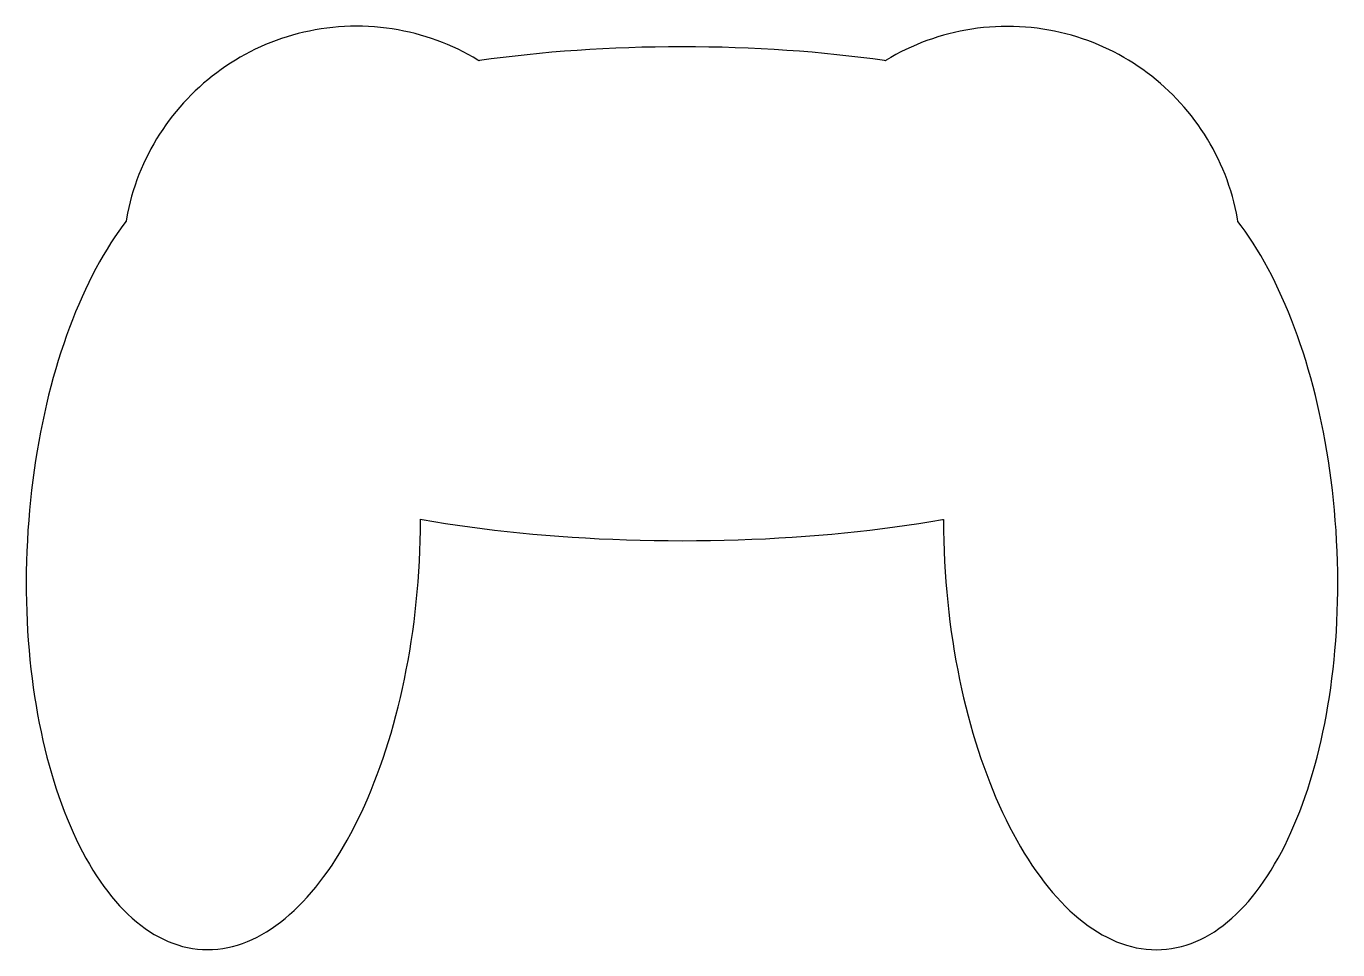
# Model space of a CAD drawing. Header units: millimetres. Extents: x 429.4 to 529.4, y 257.8 to 328.2.
import ezdxf

# ---------------------------------------------------------------- set-up
doc = ezdxf.new("R2010")
doc.units = ezdxf.units.MM
doc.layers.get('0').update_dxf_attribs({"linetype": 'CONTINUOUS', "true_color": 0xffffff})

msp = doc.modelspace()

# ---------------------------------------------------------------- linework, layer by layer
at = {"linetype": 'CONTINUOUS', "true_color": 0xffffff}
msp.add_lwpolyline([(515.955, 257.851), (516.34, 257.881), (516.722, 257.931), (517.101, 257.999), (517.475, 258.088), (517.846, 258.194), (518.213, 258.32), (518.577, 258.463), (518.936, 258.625), (519.291, 258.805), (519.641, 259.002), (519.987, 259.217), (520.329, 259.448), (520.666, 259.697), (520.998, 259.962), (521.326, 260.244), (521.649, 260.542), (521.967, 260.855), (522.279, 261.184), (522.586, 261.529), (522.889, 261.888), (523.185, 262.263), (523.476, 262.652), (523.762, 263.056), (524.041, 263.474), (524.315, 263.905), (524.583, 264.351), (524.845, 264.81), (525.1, 265.282), (525.35, 265.767), (525.593, 266.265), (525.829, 266.775), (526.059, 267.297), (526.283, 267.831), (526.499, 268.377), (526.709, 268.935), (526.911, 269.504), (527.107, 270.083), (527.295, 270.674), (527.476, 271.275), (527.649, 271.886), (527.815, 272.507), (527.973, 273.138), (528.124, 273.779), (528.267, 274.428), (528.401, 275.087), (528.528, 275.755), (528.647, 276.431), (528.757, 277.115), (528.859, 277.808), (528.952, 278.508), (529.037, 279.216), (529.114, 279.931), (529.181, 280.653), (529.24, 281.382), (529.289, 282.118), (529.33, 282.86), (529.361, 283.608), (529.383, 284.362), (529.395, 285.122), (529.398, 285.886), (529.391, 286.657), (529.375, 287.431), (529.349, 288.211), (529.313, 288.995), (529.266, 289.778), (529.211, 290.556), (529.146, 291.328), (529.073, 292.095), (528.99, 292.855), (528.898, 293.609), (528.798, 294.357), (528.688, 295.098), (528.57, 295.831), (528.444, 296.557), (528.31, 297.277), (528.167, 297.988), (528.017, 298.691), (527.858, 299.386), (527.692, 300.073), (527.518, 300.751), (527.337, 301.42), (527.149, 302.08), (526.953, 302.731), (526.75, 303.372), (526.54, 304.003), (526.323, 304.624), (526.1, 305.235), (525.87, 305.836), (525.634, 306.426), (525.391, 307.004), (525.142, 307.572), (524.887, 308.128), (524.626, 308.672), (524.359, 309.205), (524.087, 309.725), (523.809, 310.233), (523.526, 310.729), (523.237, 311.211), (522.943, 311.681), (522.645, 312.138), (522.341, 312.58), (522.033, 313.009), (521.789, 313.332), (521.758, 313.519), (521.675, 313.956), (521.58, 314.389), (521.475, 314.819), (521.36, 315.244), (521.235, 315.665), (521.1, 316.081), (520.955, 316.493), (520.8, 316.901), (520.636, 317.303), (520.462, 317.701), (520.279, 318.093), (520.086, 318.48), (519.885, 318.862), (519.675, 319.238), (519.456, 319.608), (519.228, 319.973), (518.992, 320.332), (518.747, 320.684), (518.495, 321.031), (518.234, 321.371), (517.965, 321.704), (517.689, 322.031), (517.405, 322.351), (517.113, 322.664), (516.815, 322.97), (516.509, 323.269), (516.195, 323.561), (515.875, 323.845), (515.548, 324.121), (515.215, 324.39), (514.875, 324.651), (514.528, 324.903), (514.176, 325.148), (513.817, 325.384), (513.452, 325.611), (513.082, 325.831), (512.706, 326.041), (512.324, 326.242), (511.937, 326.435), (511.544, 326.618), (511.147, 326.791), (510.744, 326.956), (510.337, 327.111), (509.925, 327.256), (509.509, 327.391), (509.088, 327.517), (508.663, 327.631), (508.233, 327.736), (507.8, 327.831), (507.363, 327.914), (506.922, 327.987), (506.477, 328.049), (506.03, 328.101), (505.579, 328.141), (505.124, 328.17), (504.667, 328.187), (504.207, 328.193), (503.746, 328.187), (503.289, 328.17), (502.835, 328.141), (502.384, 328.101), (501.936, 328.049), (501.491, 327.987), (501.05, 327.914), (500.613, 327.831), (500.18, 327.736), (499.751, 327.631), (499.325, 327.517), (498.904, 327.391), (498.488, 327.256), (498.076, 327.111), (497.669, 326.956), (497.266, 326.791), (496.869, 326.618), (496.476, 326.435), (496.089, 326.242), (495.708, 326.041), (495.332, 325.831), (494.961, 325.611), (494.908, 325.579), (494.849, 325.587), (493.953, 325.711), (493.046, 325.827), (492.129, 325.936), (491.202, 326.037), (490.265, 326.131), (489.318, 326.217), (488.362, 326.296), (487.398, 326.367), (486.425, 326.43), (485.443, 326.484), (484.453, 326.531), (483.457, 326.569), (482.452, 326.599), (481.441, 326.621), (480.422, 326.634), (479.398, 326.639), (478.374, 326.634), (477.355, 326.621), (476.344, 326.599), (475.339, 326.569), (474.342, 326.531), (473.353, 326.484), (472.371, 326.43), (471.398, 326.367), (470.434, 326.296), (469.478, 326.217), (468.531, 326.131), (467.594, 326.037), (466.667, 325.936), (465.75, 325.827), (464.843, 325.711), (463.947, 325.587), (463.902, 325.581), (463.835, 325.622), (463.465, 325.841), (463.088, 326.051), (462.707, 326.253), (462.319, 326.445), (461.927, 326.629), (461.53, 326.802), (461.127, 326.967), (460.72, 327.122), (460.308, 327.267), (459.892, 327.402), (459.47, 327.527), (459.046, 327.642), (458.616, 327.747), (458.183, 327.841), (457.746, 327.925), (457.305, 327.998), (456.86, 328.06), (456.413, 328.111), (455.961, 328.152), (455.507, 328.181), (455.05, 328.198), (454.589, 328.204), (454.129, 328.198), (453.672, 328.181), (453.217, 328.152), (452.766, 328.111), (452.319, 328.06), (451.874, 327.998), (451.433, 327.925), (450.996, 327.841), (450.563, 327.747), (450.133, 327.642), (449.708, 327.527), (449.287, 327.402), (448.871, 327.267), (448.459, 327.122), (448.052, 326.967), (447.649, 326.802), (447.252, 326.629), (446.859, 326.445), (446.472, 326.253), (446.09, 326.051), (445.714, 325.841), (445.344, 325.622), (444.979, 325.394), (444.62, 325.159), (444.268, 324.914), (443.922, 324.661), (443.581, 324.401), (443.248, 324.132), (442.921, 323.856), (442.601, 323.572), (442.288, 323.28), (441.982, 322.981), (441.683, 322.675), (441.391, 322.362), (441.107, 322.042), (440.831, 321.715), (440.562, 321.381), (440.301, 321.041), (440.049, 320.695), (439.804, 320.342), (439.568, 319.984), (439.341, 319.619), (439.121, 319.249), (438.911, 318.872), (438.71, 318.491), (438.517, 318.103), (438.334, 317.711), (438.16, 317.314), (437.996, 316.911), (437.841, 316.504), (437.696, 316.092), (437.561, 315.676), (437.436, 315.254), (437.321, 314.829), (437.216, 314.4), (437.121, 313.967), (437.038, 313.53), (437.007, 313.343), (436.763, 313.02), (436.455, 312.59), (436.151, 312.148), (435.852, 311.692), (435.559, 311.222), (435.27, 310.739), (434.987, 310.244), (434.709, 309.736), (434.436, 309.216), (434.17, 308.683), (433.909, 308.139), (433.654, 307.582), (433.405, 307.015), (433.162, 306.436), (432.926, 305.846), (432.696, 305.246), (432.472, 304.635), (432.256, 304.014), (432.046, 303.382), (431.843, 302.741), (431.647, 302.091), (431.459, 301.431), (431.277, 300.762), (431.104, 300.084), (430.938, 299.397), (430.779, 298.702), (430.629, 297.999), (430.486, 297.287), (430.352, 296.568), (430.226, 295.842), (430.108, 295.108), (429.999, 294.368), (429.898, 293.62), (429.806, 292.866), (429.723, 292.106), (429.65, 291.339), (429.585, 290.567), (429.53, 289.789), (429.484, 289.005), (429.447, 288.221), (429.421, 287.442), (429.405, 286.667), (429.398, 285.897), (429.401, 285.132), (429.413, 284.373), (429.435, 283.619), (429.466, 282.871), (429.507, 282.129), (429.556, 281.393), (429.615, 280.664), (429.682, 279.942), (429.759, 279.227), (429.844, 278.519), (429.937, 277.819), (430.039, 277.126), (430.149, 276.442), (430.268, 275.766), (430.395, 275.098), (430.529, 274.439), (430.672, 273.789), (430.823, 273.149), (430.981, 272.518), (431.147, 271.897), (431.32, 271.286), (431.501, 270.685), (431.689, 270.094), (431.885, 269.514), (432.087, 268.946), (432.297, 268.388), (432.513, 267.842), (432.737, 267.308), (432.966, 266.785), (433.203, 266.275), (433.446, 265.777), (433.695, 265.292), (433.951, 264.821), (434.213, 264.362), (434.481, 263.916), (434.755, 263.484), (435.034, 263.067), (435.32, 262.663), (435.611, 262.274), (435.908, 261.899), (436.209, 261.539), (436.517, 261.195), (436.829, 260.866), (437.147, 260.552), (437.47, 260.255), (437.798, 259.973), (438.13, 259.708), (438.467, 259.459), (438.809, 259.228), (439.155, 259.013), (439.506, 258.816), (439.86, 258.636), (440.219, 258.474), (440.583, 258.33), (440.95, 258.205), (441.321, 258.098), (441.695, 258.01), (442.074, 257.941), (442.456, 257.892), (442.841, 257.861), (443.227, 257.851), (443.612, 257.861), (443.996, 257.89), (444.378, 257.938), (444.758, 258.006), (445.136, 258.092), (445.512, 258.197), (445.886, 258.32), (446.258, 258.462), (446.627, 258.621), (446.994, 258.799), (447.358, 258.993), (447.719, 259.206), (448.077, 259.434), (448.432, 259.68), (448.784, 259.942), (449.133, 260.221), (449.478, 260.516), (449.82, 260.826), (450.158, 261.153), (450.492, 261.494), (450.822, 261.851), (451.149, 262.222), (451.47, 262.609), (451.788, 263.009), (452.101, 263.424), (452.409, 263.853), (452.713, 264.296), (453.011, 264.752), (453.305, 265.222), (453.594, 265.704), (453.877, 266.2), (454.155, 266.708), (454.427, 267.228), (454.694, 267.761), (454.955, 268.305), (455.21, 268.861), (455.459, 269.429), (455.701, 270.007), (455.938, 270.597), (456.168, 271.198), (456.391, 271.809), (456.608, 272.43), (456.818, 273.061), (457.021, 273.702), (457.216, 274.353), (457.405, 275.013), (457.586, 275.682), (457.76, 276.36), (457.926, 277.047), (458.085, 277.742), (458.235, 278.445), (458.378, 279.156), (458.512, 279.876), (458.638, 280.602), (458.756, 281.335), (458.865, 282.076), (458.966, 282.824), (459.058, 283.578), (459.141, 284.338), (459.214, 285.105), (459.279, 285.877), (459.334, 286.655), (459.38, 287.438), (459.417, 288.222), (459.443, 289.002), (459.459, 289.777), (459.466, 290.547), (459.466, 290.64), (459.578, 290.62), (460.469, 290.468), (461.372, 290.324), (462.289, 290.187), (463.216, 290.056), (464.156, 289.933), (465.107, 289.817), (466.069, 289.708), (467.041, 289.607), (468.024, 289.513), (469.016, 289.427), (470.018, 289.348), (471.03, 289.277), (472.051, 289.214), (473.08, 289.16), (474.117, 289.113), (475.163, 289.075), (476.217, 289.045), (477.277, 289.023), (478.345, 289.01), (479.419, 289.005), (480.494, 289.01), (481.561, 289.023), (482.622, 289.045), (483.675, 289.075), (484.721, 289.113), (485.759, 289.16), (486.788, 289.214), (487.808, 289.277), (488.82, 289.348), (489.822, 289.427), (490.815, 289.513), (491.798, 289.607), (492.77, 289.708), (493.732, 289.817), (494.683, 289.933), (495.622, 290.056), (496.55, 290.187), (497.466, 290.324), (498.37, 290.468), (499.261, 290.62), (499.331, 290.632), (499.33, 290.536), (499.337, 289.766), (499.353, 288.991), (499.379, 288.212), (499.416, 287.428), (499.462, 286.645), (499.517, 285.867), (499.582, 285.094), (499.655, 284.328), (499.738, 283.568), (499.83, 282.814), (499.931, 282.066), (500.04, 281.325), (500.158, 280.592), (500.284, 279.865), (500.418, 279.146), (500.561, 278.435), (500.711, 277.731), (500.87, 277.036), (501.036, 276.35), (501.209, 275.672), (501.391, 275.003), (501.579, 274.343), (501.775, 273.692), (501.978, 273.051), (502.188, 272.419), (502.405, 271.798), (502.628, 271.187), (502.858, 270.587), (503.094, 269.997), (503.337, 269.418), (503.586, 268.851), (503.841, 268.295), (504.102, 267.75), (504.369, 267.218), (504.641, 266.697), (504.919, 266.189), (505.202, 265.694), (505.491, 265.211), (505.784, 264.742), (506.083, 264.285), (506.387, 263.843), (506.695, 263.414), (507.008, 262.999), (507.326, 262.598), (507.647, 262.211), (507.974, 261.84), (508.304, 261.483), (508.638, 261.142), (508.976, 260.815), (509.318, 260.505), (509.663, 260.21), (510.012, 259.932), (510.364, 259.669), (510.719, 259.424), (511.077, 259.195), (511.438, 258.983), (511.803, 258.788), (512.169, 258.611), (512.539, 258.451), (512.91, 258.31), (513.284, 258.186), (513.66, 258.081), (514.039, 257.995), (514.419, 257.927), (514.801, 257.879), (515.184, 257.85), (515.569, 257.84), (515.955, 257.851)], dxfattribs=at)

doc.saveas('drawing.dxf')
